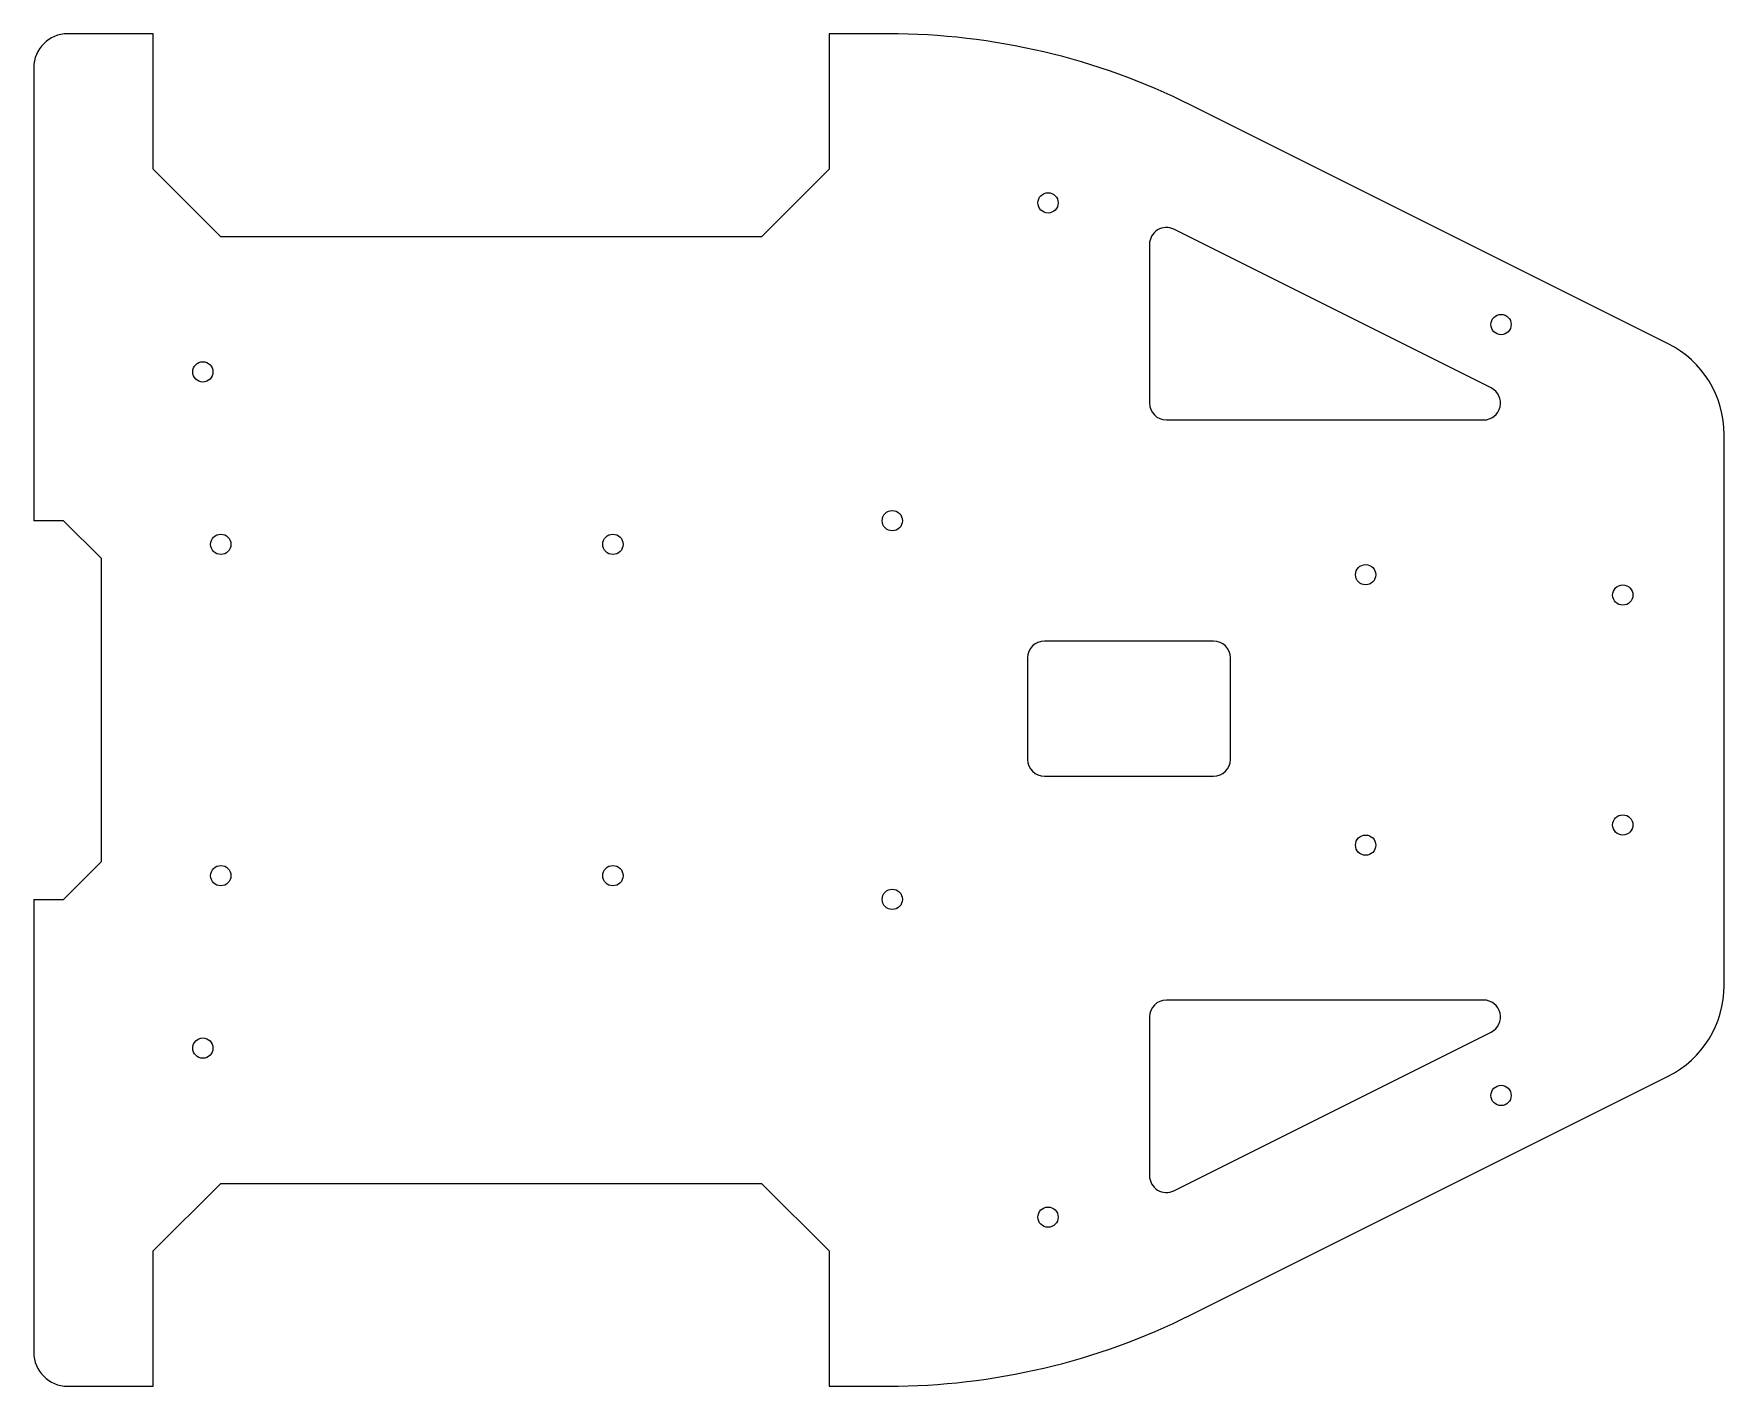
# Model space of a CAD drawing. Header units: millimetres. Extents: x -125 to 125, y -100 to 100.
import ezdxf

# ---------------------------------------------------------------- set-up
doc = ezdxf.new("R2010")
doc.units = ezdxf.units.MM

msp = doc.modelspace()

# ---------------------------------------------------------------- linework, layer by layer
at = {"color": 7, "linetype": 'Continuous', "lineweight": 25}
for p, q in [((-107.36, 100), (-120, 100)), ((-107.36, 80), (-107.36, 100)), ((1.39, 100), (-7.36, 100)), ((-7.36, 100), (-7.36, 80)), ((-125, 95), (-125, 28)), ((116.71, 54.15), (46.11, 89.44)), ((-97.36, 70), (-107.36, 80)), ((-7.36, 80), (-17.36, 70)), ((90.53, 47.64), (43.62, 71.09)), ((-17.36, 70), (-97.36, 70)), ((40, 68.86), (40, 45.4)), ((42.5, 42.9), (89.41, 42.9)), ((125, -40.73), (125, 40.73)), ((-120.6, 28), (-125, 28)), ((-115, 22.4), (-120.6, 28)), ((-115, -22.4), (-115, 22.4)), ((49.47, 10.2), (24.47, 10.2)), ((21.97, 7.7), (21.97, -7.3)), ((51.97, -7.3), (51.97, 7.7)), ((24.47, -9.8), (49.47, -9.8)), ((-120.6, -28), (-115, -22.4)), ((-125, -28), (-120.6, -28)), ((-125, -28), (-125, -95)), ((89.41, -42.9), (42.5, -42.9)), ((40, -45.4), (40, -68.86)), ((43.62, -71.09), (90.53, -47.64)), ((46.11, -89.44), (116.71, -54.15)), ((-107.36, -80), (-97.36, -70)), ((-97.36, -70), (-17.36, -70)), ((-17.36, -70), (-7.36, -80)), ((-107.36, -100), (-107.36, -80)), ((-7.36, -80), (-7.36, -100)), ((-120, -100), (-107.36, -100)), ((-7.36, -100), (1.39, -100))]:
    msp.add_line(p, q, dxfattribs=at)
for centre in [(25, 75), (92, 57), (-100, 50), (1.97, 28), (-97.35, 24.5), (-39.35, 24.5), (71.97, 20.01), (110, 17), (110, -17), (71.97, -19.99), (-97.35, -24.5), (-39.35, -24.5), (1.97, -28), (-100, -50), (92, -57), (25, -75)]:
    msp.add_circle(centre, 1.5, dxfattribs=at)
for centre, radius, start, end in [((-120, 95), 5, 90, 180), ((1.39, 0), 100, 63.4349, 90), ((42.5, 68.86), 2.5, 63.4349, 180), ((110, 40.73), 15, 0, 63.4349), ((89.41, 45.4), 2.5, 270, 63.4349), ((42.5, 45.4), 2.5, 180, 270), ((24.47, 7.7), 2.5, 90, 180), ((49.47, 7.7), 2.5, 0, 90), ((24.47, -7.3), 2.5, 180, 270), ((49.47, -7.3), 2.5, 270, 0), ((110, -40.73), 15, 296.5651, 0), ((42.5, -45.4), 2.5, 90, 180), ((89.41, -45.4), 2.5, 296.5651, 90), ((42.5, -68.86), 2.5, 180, 296.5651), ((1.39, 0), 100, 270, 296.5651), ((-120, -95), 5, 180, 270)]:
    msp.add_arc(centre, radius, start, end, dxfattribs=at)

doc.saveas('drawing.dxf')
